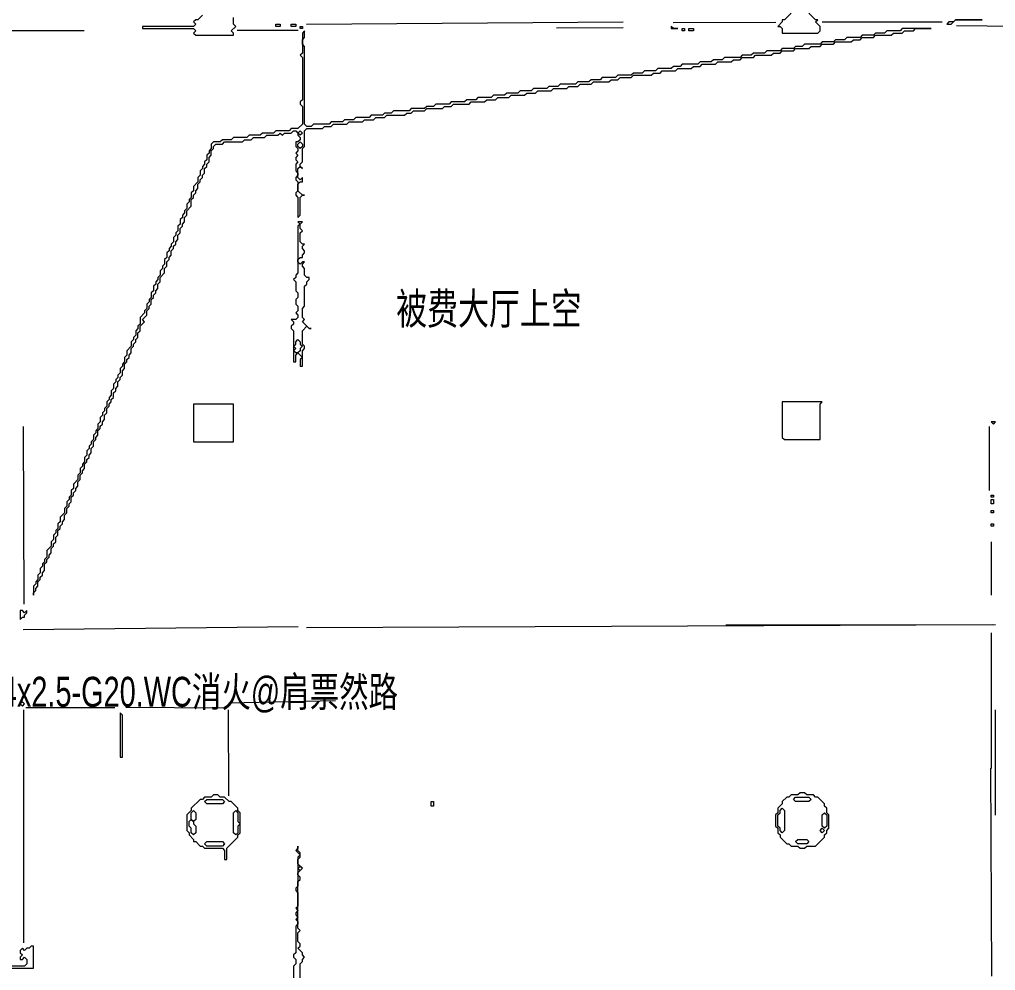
# Model space of a CAD drawing. Extents: x 10 to 1971, y 11 to 1392.
# Drawn here: x 867.7 to 1306.9, y 374 to 802.1 of the extents above; entities that cross this region are included whole.
import ezdxf

# ---------------------------------------------------------------- set-up
doc = ezdxf.new("R2010")
doc.units = 0
for name, color, linetype, lineweight in [('OCR_TEXT', 6, 'Continuous', 0), ('TRACE_CURVE', 6, 'Continuous', 0), ('TRACE_STRAIGHT', 5, 'Continuous', 0), ('TRACE_TEXT_SYMBOL', 6, 'Continuous', 0)]:
    doc.layers.add(name, color=color, linetype=linetype, lineweight=lineweight)
doc.styles.add('wqy-unicode', font='wqy-unicode.lff')

msp = doc.modelspace()

# ---------------------------------------------------------------- linework, layer by layer
at = {"layer": 'TRACE_CURVE', "color": 6}
for points in [[(1073, 766), (1069, 766), (1068, 765), (1062, 765), (1061, 764), (1055, 764), (1054, 763), (1051, 763), (1050, 762), (1044, 762), (1043, 761), (1036, 761), (1035, 760), (1032, 760), (1031, 759), (1026, 759), (1025, 758), (1019, 758), (1018, 757), (1014, 757), (1013, 756), (1008, 756), (1007, 755), (1000, 755), (999, 754), (997, 754), (996, 755), (996, 790), (995, 791), (995, 793), (996, 794), (996, 797), (995, 796), (995, 787), (994, 786), (995, 785), (995, 766), (994, 765), (994, 764), (995, 763), (995, 755), (993, 753), (990, 753), (989, 752), (983, 752), (982, 751), (977, 751), (976, 750), (971, 750), (970, 749), (964, 749), (963, 748), (959, 748), (958, 747), (955, 747), (954, 746), (954, 744), (953, 743), (953, 742), (952, 741), (952, 739), (951, 738), (951, 737), (950, 736)], [(1265, 798), (1264, 797), (1258, 797), (1257, 796), (1253, 796), (1252, 795), (1247, 795), (1246, 794), (1240, 794), (1239, 793), (1235, 793), (1234, 792), (1229, 792), (1228, 791), (1221, 791), (1220, 790), (1217, 790), (1216, 789), (1211, 789), (1210, 788), (1204, 788), (1203, 787), (1198, 787), (1197, 786), (1193, 786), (1192, 785), (1185, 785), (1184, 784), (1180, 784), (1179, 783), (1174, 783), (1173, 782), (1166, 782), (1165, 781), (1162, 781), (1161, 780), (1155, 780), (1154, 779), (1149, 779), (1148, 778), (1144, 778), (1143, 777), (1137, 777), (1136, 776), (1130, 776), (1129, 775), (1125, 775), (1124, 774), (1119, 774), (1118, 773), (1111, 773), (1110, 772), (1106, 772), (1105, 771), (1099, 771), (1098, 770), (1093, 770), (1092, 769), (1087, 769), (1086, 768), (1081, 768), (1080, 767), (1074, 767), (1073, 766)], [(1242, 792), (1243, 793), (1246, 793), (1247, 794), (1252, 794), (1253, 795), (1260, 795), (1261, 796), (1265, 796), (1266, 797), (1270, 797), (1271, 798), (1278, 798), (1265, 798)], [(1045, 761), (1050, 761), (1051, 762), (1058, 762), (1059, 763), (1062, 763), (1063, 764), (1070, 764), (1071, 765), (1077, 765), (1078, 766), (1082, 766), (1083, 767), (1088, 767), (1089, 768), (1095, 768), (1096, 769), (1100, 769), (1101, 770), (1107, 770), (1108, 771), (1114, 771), (1115, 772), (1119, 772), (1120, 773), (1125, 773), (1126, 774), (1133, 774), (1134, 775), (1137, 775), (1138, 776), (1143, 776), (1144, 777), (1152, 777), (1153, 778), (1156, 778), (1157, 779), (1163, 779), (1164, 780), (1170, 780), (1171, 781), (1174, 781), (1175, 782), (1181, 782), (1182, 783), (1188, 783), (1189, 784), (1192, 784), (1193, 785), (1198, 785), (1199, 786), (1206, 786), (1207, 787), (1210, 787), (1211, 788), (1216, 788), (1217, 789), (1223, 789), (1224, 790), (1228, 790), (1229, 791), (1234, 791), (1235, 792), (1242, 792)], [(993, 751), (993, 750), (994, 749), (994, 748), (993, 747), (992, 747), (992, 745), (993, 744), (993, 743), (992, 742), (993, 741), (992, 740), (992, 739), (993, 738), (992, 737), (992, 734), (993, 733), (993, 732), (992, 731), (992, 730), (993, 729), (993, 725), (992, 724), (992, 723), (993, 722), (993, 713), (994, 714), (994, 722), (995, 723), (996, 723), (995, 723), (993, 725), (993, 728), (994, 729), (995, 729), (995, 731), (994, 730), (993, 731), (993, 735), (994, 736), (995, 735), (994, 736), (994, 737), (995, 738), (995, 744), (996, 745), (996, 752), (997, 753), (1004, 753), (1005, 754), (1008, 754), (1009, 755), (1015, 755), (1016, 756), (1022, 756), (1023, 757), (1027, 757), (1028, 758), (1032, 758), (1033, 759), (1041, 759), (1042, 760), (1044, 760), (1045, 761)], [(930, 683), (931, 684), (931, 686), (933, 688), (933, 690), (934, 691), (934, 693), (935, 694), (935, 695), (936, 696), (936, 698), (937, 699), (937, 700), (938, 701), (938, 702), (939, 703), (939, 705), (940, 706), (940, 708), (941, 709), (941, 710), (942, 711), (942, 713), (943, 714), (943, 716), (945, 718), (945, 721), (946, 722), (946, 723), (947, 724), (947, 725), (948, 726), (948, 728), (949, 729), (949, 730), (950, 731), (950, 732), (951, 733), (951, 735), (952, 736), (952, 737), (953, 738), (953, 740), (954, 741), (954, 743), (955, 744), (955, 745), (956, 746), (959, 746), (960, 747), (968, 747), (969, 748), (972, 748), (973, 749), (978, 749), (979, 750), (984, 750), (985, 751), (986, 750), (987, 751), (990, 751), (991, 752), (992, 752), (993, 751)], [(950, 736), (950, 735), (949, 734), (949, 732), (948, 731), (948, 729), (946, 727), (946, 725), (945, 724), (945, 722), (944, 721), (944, 720), (943, 719), (943, 717), (942, 716), (942, 715), (941, 714), (941, 713), (940, 712), (940, 710), (939, 709), (939, 707), (938, 706), (938, 705), (937, 704), (937, 702), (936, 701), (936, 700), (935, 699), (935, 698), (934, 697), (934, 695), (933, 694), (933, 692), (932, 691), (932, 690), (931, 689), (931, 687), (930, 686), (930, 685), (929, 684), (929, 683), (928, 682), (928, 680), (927, 679), (927, 677), (926, 676), (926, 675), (925, 674), (925, 672), (924, 671), (924, 670), (922, 668), (922, 665), (921, 664), (921, 663), (920, 662), (920, 660), (919, 659), (919, 658), (918, 657), (918, 655), (916, 653), (916, 651)], [(993, 711), (994, 710), (993, 709), (993, 688), (992, 687), (992, 686), (991, 685), (992, 684), (992, 680), (993, 679), (993, 677), (992, 676), (992, 674), (993, 673), (993, 671), (992, 670), (993, 669), (993, 668), (992, 667), (990, 667), (991, 666), (991, 665), (990, 664), (990, 663), (991, 662), (991, 648), (992, 648), (992, 651), (993, 652), (995, 650), (994, 649), (994, 646), (995, 646), (995, 653), (996, 654), (996, 655), (995, 656), (995, 662), (997, 664), (998, 663), (999, 663), (998, 663), (995, 666), (996, 667), (995, 668), (995, 672), (996, 673), (996, 682), (997, 683), (997, 684), (998, 685), (998, 686), (997, 686), (996, 687), (996, 690), (995, 691), (995, 692), (996, 693), (995, 693), (994, 692), (993, 693), (993, 694), (994, 695), (995, 695)], [(995, 695), (995, 696), (996, 697), (996, 698), (995, 699), (995, 700), (996, 701), (995, 701), (994, 702), (994, 706), (995, 707), (994, 708), (994, 710), (995, 711), (993, 711)], [(898, 603), (898, 604), (899, 605), (899, 606), (900, 607), (900, 609), (901, 610), (901, 612), (902, 613), (902, 614), (903, 615), (903, 617), (904, 618), (904, 619), (905, 620), (905, 621), (906, 622), (906, 624), (907, 625), (907, 627), (908, 628), (908, 629), (909, 630), (909, 631), (910, 632), (910, 634), (911, 635), (911, 636), (912, 637), (912, 639), (913, 640), (913, 641), (914, 642), (914, 644), (915, 645), (915, 647), (916, 648), (916, 649), (917, 650), (917, 651), (918, 652), (918, 654), (919, 655), (919, 656), (920, 657), (920, 658), (921, 659), (921, 661), (922, 662), (922, 664), (924, 666), (923, 667), (925, 669), (925, 671), (926, 672), (926, 673), (927, 674), (927, 676), (928, 677), (928, 678), (929, 679), (929, 680), (930, 681), (930, 683)], [(916, 651), (915, 650), (915, 648), (914, 647), (914, 646), (913, 645), (913, 643), (912, 642), (912, 641), (911, 640), (911, 639), (910, 638), (910, 636), (909, 635), (909, 633), (908, 632), (908, 631), (907, 630), (907, 628), (906, 627), (906, 626), (905, 625), (905, 624), (904, 623), (904, 621), (903, 620), (903, 618), (902, 617), (902, 616), (901, 615), (901, 613), (900, 612), (900, 611), (899, 610), (899, 609), (898, 608), (898, 606), (897, 605), (897, 603), (896, 602), (896, 601), (895, 600), (895, 598), (894, 597), (894, 595), (892, 593), (892, 591), (891, 590), (891, 588), (890, 587), (890, 586), (889, 585), (889, 583), (888, 582), (888, 580), (886, 578), (886, 576), (885, 575), (885, 573), (884, 572), (884, 571), (883, 570), (883, 568), (882, 567)], [(882, 567), (882, 565), (880, 563), (880, 560), (879, 559), (879, 558), (878, 557), (878, 556), (877, 555), (877, 553), (876, 552), (876, 550), (875, 549), (875, 548), (874, 547), (874, 543), (874, 544), (875, 545), (875, 546), (876, 547), (876, 549), (877, 550), (877, 551), (878, 552), (878, 553), (879, 554), (879, 557), (880, 558), (880, 559), (881, 560), (881, 561), (882, 562), (882, 564), (883, 565), (883, 566), (884, 567), (884, 569), (885, 570), (885, 572), (886, 573), (886, 574), (887, 575), (887, 576), (888, 577), (888, 579), (889, 580), (889, 582), (890, 583), (890, 584), (891, 585), (891, 587), (892, 588), (892, 589), (893, 590), (893, 591), (894, 592), (894, 594), (895, 595), (895, 597), (896, 598), (896, 599), (897, 600), (897, 602), (898, 603)], [(993, 430), (993, 429), (992, 428), (994, 426), (993, 425), (993, 412), (992, 411), (992, 410), (993, 409), (993, 403), (992, 402), (993, 401), (992, 400), (992, 399), (993, 398), (992, 397), (993, 396), (993, 395), (992, 394), (992, 382), (991, 381), (991, 380), (992, 379), (992, 377), (991, 376), (991, 364)], [(994, 345), (994, 377), (995, 378), (995, 379), (996, 380), (995, 381), (995, 382), (993, 384), (994, 385), (994, 386), (993, 387), (993, 391), (994, 392), (993, 393), (993, 414), (994, 415), (994, 416), (993, 417), (993, 418), (995, 420), (993, 422), (993, 424), (994, 425), (994, 427), (993, 428), (993, 430)]]:
    msp.add_lwpolyline(points, dxfattribs=at)
for points in [[(993, 751), (994, 752), (995, 751), (994, 750)], [(993, 746), (994, 747), (995, 746), (995, 745), (994, 744), (993, 745)], [(992, 657), (993, 658), (994, 657), (994, 656), (995, 655), (994, 654), (994, 653), (993, 652), (992, 652), (991, 653), (992, 654), (991, 655), (992, 656)], [(993, 420), (994, 421), (995, 420), (994, 419)]]:
    msp.add_lwpolyline(points, close=True, dxfattribs=at)
at = {"layer": 'TRACE_STRAIGHT', "color": 5}
for p, q in [((996.87, 799.98), (1139.38, 801.04)), ((1161.87, 800.75), (1208.13, 800.83)), ((1229, 801), (1283, 801)), ((853.13, 797.15), (896.87, 797.21)), ((965.62, 797.32), (993.12, 797.31)), ((1109.36, 798.28), (1139.38, 798.45)), ((1289.37, 799.39), (1321.88, 799.04)), ((869.36, 618.87), (869.71, 538.88)), ((1304.04, 618.87), (1304.04, 590.12)), ((1305, 567), (1305, 543)), ((869.36, 527.45), (993.08, 528.82)), ((996.86, 528.33), (1305.61, 529.78)), ((1185.63, 529.66), (1306.88, 529.7)), ((1305, 526), (1305, 465)), ((870.62, 492.36), (910.62, 492.34)), ((915.62, 492.5), (959.37, 492.3)), ((961.95, 494.5), (1009.95, 495.5)), ((869.7, 386.38), (869.7, 491.38)), ((961.68, 491.38), (961.73, 452.62)), ((1306.87, 491.38), (1306.87, 443.88)), ((1304.66, 465.13), (1305.2, 371.38))]:
    msp.add_line(p, q, dxfattribs=at)
at = {"layer": 'TRACE_TEXT_SYMBOL', "color": 6}
for points in [[(950, 804), (948, 802), (947, 802), (946, 801), (947, 800), (946, 799), (923, 799), (923, 798), (946, 798), (947, 797), (946, 796), (947, 795), (964, 795), (964, 796), (963, 797), (965, 799), (964, 800), (964, 803)], [(1215, 805), (1212, 802), (1211, 802), (1211, 801), (1209, 799), (1210, 799), (1211, 798), (1211, 796), (1227, 796), (1228, 797), (1228, 799), (1226, 801), (1227, 802), (1226, 802), (1223, 805)], [(1307, 621), (1305, 621), (1306, 620), (1307, 621)]]:
    msp.add_lwpolyline(points, dxfattribs=at)
for points in [[(983, 800), (985, 800), (985, 799), (983, 799)], [(990, 800), (992, 800), (992, 799), (990, 799)], [(1289, 802), (1288, 801), (1286, 801), (1285, 800), (1287, 800), (1289, 802), (1301, 802)], [(994, 799), (995, 799), (995, 798), (994, 798)], [(1161, 799), (1161, 798), (1164, 798), (1162, 798)], [(1166, 798), (1167, 798), (1167, 797), (1166, 797)], [(1169, 798), (1171, 798), (1171, 797), (1169, 797)], [(946, 629), (946, 612), (964, 612), (964, 629)], [(1211, 630), (1211, 614), (1212, 613), (1228, 613), (1228, 629), (1229, 630)], [(1305, 588), (1306, 588), (1306, 587), (1305, 587)], [(1305, 586), (1306, 586), (1306, 584), (1305, 584)], [(1305, 581), (1306, 581), (1306, 580), (1305, 580)], [(1305, 575), (1306, 575), (1306, 574), (1305, 574)], [(868, 536), (868, 532), (869, 533), (870, 533), (870, 534), (871, 535), (871, 536), (870, 535), (869, 536)], [(869, 495), (868, 494), (869, 493), (870, 494)], [(913, 490), (913, 470), (914, 470), (914, 489)], [(955, 453), (954, 452), (951, 452), (950, 451), (949, 451), (945, 447), (945, 446), (943, 444), (943, 437), (944, 436), (944, 435), (946, 433), (946, 432), (947, 432), (949, 430), (950, 430), (951, 429), (959, 429), (960, 428), (960, 424), (961, 424), (961, 429), (966, 434), (966, 435), (967, 436), (967, 445), (966, 446), (966, 447), (963, 450), (962, 450), (960, 452), (958, 452), (957, 453)], [(1219, 454), (1218, 453), (1215, 453), (1214, 452), (1213, 452), (1211, 450), (1211, 449), (1209, 447), (1209, 445), (1208, 444), (1208, 439), (1209, 438), (1209, 436), (1210, 435), (1210, 434), (1213, 431), (1214, 431), (1215, 430), (1218, 430), (1219, 429), (1221, 429), (1222, 430), (1226, 430), (1230, 434), (1230, 435), (1231, 436), (1231, 437), (1232, 438), (1232, 444), (1231, 445), (1231, 447), (1230, 448), (1230, 449), (1227, 452), (1226, 452), (1225, 453), (1222, 453), (1221, 454)], [(951, 450), (952, 451), (959, 451), (960, 450), (959, 449), (952, 449)], [(1053, 450), (1054, 450), (1054, 448), (1053, 448)], [(1216, 451), (1217, 452), (1223, 452), (1224, 451), (1223, 450), (1217, 450)], [(945, 445), (946, 446), (947, 445), (947, 442), (946, 441), (945, 442)], [(964, 445), (965, 446), (966, 445), (966, 441), (967, 440), (966, 439), (966, 436), (965, 435), (964, 436)], [(1210, 446), (1211, 447), (1212, 446), (1212, 437), (1211, 436), (1210, 437), (1210, 438), (1209, 439), (1209, 444), (1210, 445)], [(1229, 444), (1230, 445), (1231, 444), (1231, 439), (1230, 438), (1229, 439)], [(944, 441), (945, 442), (946, 441), (946, 440), (947, 439), (947, 436), (946, 435), (945, 436), (945, 438), (944, 439)], [(1228, 437), (1229, 438), (1230, 437), (1229, 436)], [(951, 431), (952, 432), (959, 432), (960, 431), (959, 430), (952, 430)], [(1217, 432), (1218, 433), (1222, 433), (1223, 432), (1222, 431), (1218, 431)], [(873, 385), (872, 384), (871, 384), (870, 383), (869, 384), (868, 383), (868, 382), (869, 381), (868, 380), (868, 379), (869, 379), (870, 380), (871, 379), (871, 377), (870, 376), (864, 376), (863, 375), (858, 375), (874, 375), (874, 385)]]:
    msp.add_lwpolyline(points, close=True, dxfattribs=at)

# ---------------------------------------------------------------- texts
at = {"layer": 'OCR_TEXT', "color": 6, "style": 'wqy-unicode', "width": 0.72}
for s, height, p in [('被费大厅上空', 14.173, (1037.23, 664.86)), ('NH-BV-4x2.5-G20.WC消火@肩票然路', 13.504, (814.52, 492.7))]:
    msp.add_text(s, height=height, dxfattribs=at).set_placement(p)

doc.saveas('drawing.dxf')
